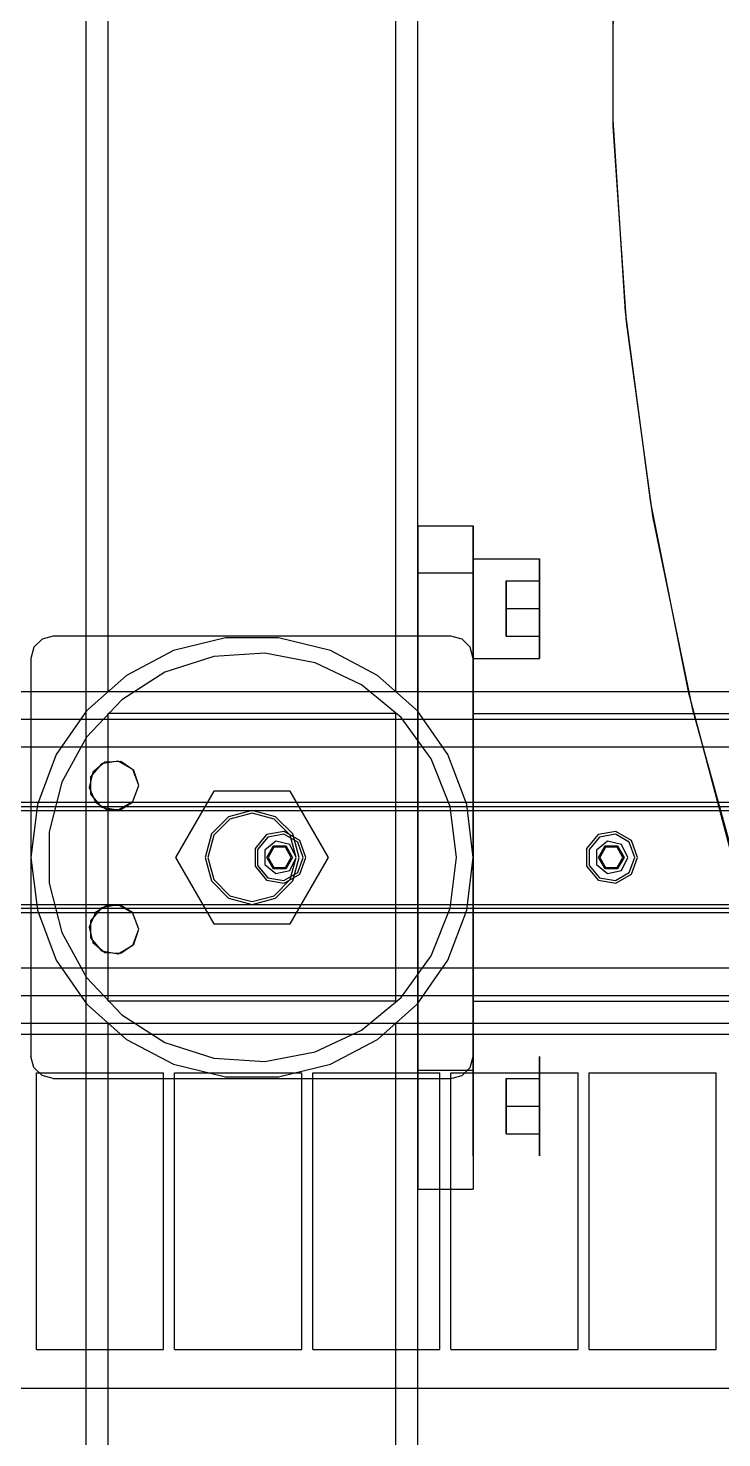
# Model space of a CAD drawing. Header units: millimetres. Extents: x -201 to 3037, y -406 to 3230.
# Drawn here: x 529.5 to 655, y 2345 to 2600 of the extents above; entities that cross this region are included whole.
import ezdxf

# ---------------------------------------------------------------- set-up
doc = ezdxf.new("R2010")
doc.units = ezdxf.units.MM
doc.layers.add('HIDDEN', color=8, linetype='Continuous')
doc.layers.add('VISIBLE', color=7, linetype='Continuous')

msp = doc.modelspace()

# ---------------------------------------------------------------- linework, layer by layer
at = {"layer": 'HIDDEN'}
for points in [[(540, 2000), (540, 2950)], [(719.22, 2885.19), (700.97, 2854.78), (684.81, 2823.21), (670.83, 2790.62), (659.08, 2757.17), (649.61, 2722.99), (642.47, 2688.25), (637.69, 2653.11), (635.3, 2617.73), (635.3, 2582.27), (637.69, 2546.89), (642.47, 2511.75), (649.61, 2477.01), (659.08, 2442.83), (670.83, 2409.38), (684.81, 2376.79), (700.97, 2345.22), (719.22, 2314.81)], [(540, 2480), (540, 2720)], [(540, 2480), (540, 2720)], [(540, 2480), (540, 2720)], [(540, 2480), (540, 2720)], [(544, 2480), (544, 2720)], [(544, 2480), (544, 2720)], [(544, 2480), (544, 2720)], [(544, 2480), (544, 2720)], [(596, 2480), (596, 2720)], [(596, 2480), (596, 2720)], [(596, 2480), (596, 2720)], [(596, 2480), (596, 2720)], [(600, 2480), (600, 2720)], [(600, 2480), (600, 2720)], [(600, 2480), (600, 2720)], [(600, 2504), (600, 2504.67), (600, 2505.34), (600, 2505.98), (600, 2506.6), (600, 2507.19), (600, 2507.74), (600, 2508.24), (600, 2508.69), (600, 2509.08), (600, 2509.41), (600, 2509.66), (600, 2509.85), (600, 2509.96), (600, 2510)], [(600, 2510), (600, 2509.96), (600, 2509.85), (600, 2509.66), (600, 2509.41), (600, 2509.08), (600, 2508.69), (600, 2508.24), (600, 2507.74), (600, 2507.19), (600, 2506.6), (600, 2505.98), (600, 2505.34), (600, 2504.67), (600, 2504)], [(600, 2510), (610, 2510)], [(600, 2504), (600, 2504.67), (600, 2505.34), (600, 2505.98), (600, 2506.6), (600, 2507.19), (600, 2507.74), (600, 2508.24), (600, 2508.69), (600, 2509.08), (600, 2509.41), (600, 2509.66), (600, 2509.85), (600, 2509.96), (600, 2510)], [(600, 2510), (600, 2509.96), (600, 2509.85), (600, 2509.66), (600, 2509.41), (600, 2509.08), (600, 2508.69), (600, 2508.24), (600, 2507.74), (600, 2507.19), (600, 2506.6), (600, 2505.98), (600, 2505.34), (600, 2504.67), (600, 2504)], [(600, 2510), (610, 2510)], [(600, 2510), (610, 2510)], [(610, 2504), (610, 2504.67), (610, 2505.34), (610, 2505.98), (610, 2506.6), (610, 2507.19), (610, 2507.74), (610, 2508.24), (610, 2508.69), (610, 2509.08), (610, 2509.41), (610, 2509.66), (610, 2509.85), (610, 2509.96), (610, 2510)], [(610, 2504), (610, 2504.67), (610, 2505.34), (610, 2505.98), (610, 2506.6), (610, 2507.19), (610, 2507.74), (610, 2508.24), (610, 2508.69), (610, 2509.08), (610, 2509.41), (610, 2509.66), (610, 2509.85), (610, 2509.96), (610, 2510)], [(610, 2510), (610, 2509.96), (610, 2509.85), (610, 2509.66), (610, 2509.41), (610, 2509.08), (610, 2508.69), (610, 2508.24), (610, 2507.74), (610, 2507.19), (610, 2506.6), (610, 2505.98), (610, 2505.34), (610, 2504.67), (610, 2504)], [(600, 2396), (600, 2504)], [(600, 2396), (600, 2504)], [(600, 2504), (600, 2396)], [(610, 2396), (610, 2504)], [(610, 2396), (610, 2504)], [(610, 2504), (610, 2396)], [(610, 2495), (610, 2496.01), (610, 2497), (610, 2497.97), (610, 2498.9), (610, 2499.79), (610, 2500.61), (610, 2501.36), (610, 2502.04), (610, 2502.62), (610, 2503.11), (610, 2503.49), (610, 2503.77), (610, 2503.94), (610, 2504)], [(610, 2504), (610, 2503.77), (610, 2503.11), (610, 2502.04), (610, 2500.61), (610, 2498.9), (610, 2497), (610, 2495), (610, 2493), (610, 2491.1), (610, 2489.39), (610, 2487.96), (610, 2486.89), (610, 2486.23), (610, 2486)], [(610, 2495), (610, 2496.01), (610, 2497), (610, 2497.97), (610, 2498.9), (610, 2499.79), (610, 2500.61), (610, 2501.36), (610, 2502.04), (610, 2502.62), (610, 2503.11), (610, 2503.49), (610, 2503.77), (610, 2503.94), (610, 2504)], [(610, 2504), (610, 2503.77), (610, 2503.11), (610, 2502.04), (610, 2500.61), (610, 2498.9), (610, 2497), (610, 2495), (610, 2493), (610, 2491.1), (610, 2489.39), (610, 2487.96), (610, 2486.89), (610, 2486.23), (610, 2486)], [(622, 2495), (622, 2496.01), (622, 2497), (622, 2497.97), (622, 2498.9), (622, 2499.79), (622, 2500.61), (622, 2501.36), (622, 2502.04), (622, 2502.62), (622, 2503.11), (622, 2503.49), (622, 2503.77), (622, 2503.94), (622, 2504)], [(622, 2495), (622, 2496.01), (622, 2497), (622, 2497.97), (622, 2498.9), (622, 2499.79), (622, 2500.61), (622, 2501.36), (622, 2502.04), (622, 2502.62), (622, 2503.11), (622, 2503.49), (622, 2503.77), (622, 2503.94), (622, 2504)], [(622, 2504), (622, 2503.77), (622, 2503.11), (622, 2502.04), (622, 2500.61), (622, 2498.9), (622, 2497), (622, 2495), (622, 2493), (622, 2491.1), (622, 2489.39), (622, 2487.96), (622, 2486.89), (622, 2486.23), (622, 2486)], [(600, 2501.5), (600, 2501.34), (600, 2500.86), (600, 2500.08), (600, 2499.05), (600, 2497.82), (600, 2496.45), (600, 2495), (600, 2493.55), (600, 2492.18), (600, 2490.95), (600, 2489.92), (600, 2489.14), (600, 2488.66), (600, 2488.5)], [(600, 2488.5), (600, 2488.66), (600, 2489.14), (600, 2489.92), (600, 2490.95), (600, 2492.18), (600, 2493.55), (600, 2495), (600, 2496.45), (600, 2497.82), (600, 2499.05), (600, 2500.08), (600, 2500.86), (600, 2501.34), (600, 2501.5)], [(600, 2501.5), (610, 2501.5)], [(600, 2501.5), (600, 2501.34), (600, 2500.86), (600, 2500.08), (600, 2499.05), (600, 2497.82), (600, 2496.45), (600, 2495), (600, 2493.55), (600, 2492.18), (600, 2490.95), (600, 2489.92), (600, 2489.14), (600, 2488.66), (600, 2488.5)], [(600, 2488.5), (600, 2488.66), (600, 2489.14), (600, 2489.92), (600, 2490.95), (600, 2492.18), (600, 2493.55), (600, 2495), (600, 2496.45), (600, 2497.82), (600, 2499.05), (600, 2500.08), (600, 2500.86), (600, 2501.34), (600, 2501.5)], [(600, 2501.5), (610, 2501.5)], [(610, 2501.5), (610, 2501.34), (610, 2500.86), (610, 2500.08), (610, 2499.05), (610, 2497.82), (610, 2496.45), (610, 2495), (610, 2493.55), (610, 2492.18), (610, 2490.95), (610, 2489.92), (610, 2489.14), (610, 2488.66), (610, 2488.5)], [(610, 2488.5), (610, 2488.66), (610, 2489.14), (610, 2489.92), (610, 2490.95), (610, 2492.18), (610, 2493.55), (610, 2495), (610, 2496.45), (610, 2497.82), (610, 2499.05), (610, 2500.08), (610, 2500.86), (610, 2501.34), (610, 2501.5)], [(610, 2501.5), (610, 2501.34), (610, 2500.86), (610, 2500.08), (610, 2499.05), (610, 2497.82), (610, 2496.45), (610, 2495), (610, 2493.55), (610, 2492.18), (610, 2490.95), (610, 2489.92), (610, 2489.14), (610, 2488.66), (610, 2488.5)], [(610, 2488.5), (610, 2488.66), (610, 2489.14), (610, 2489.92), (610, 2490.95), (610, 2492.18), (610, 2493.55), (610, 2495), (610, 2496.45), (610, 2497.82), (610, 2499.05), (610, 2500.08), (610, 2500.86), (610, 2501.34), (610, 2501.5)], [(616, 2500), (622, 2500)], [(616, 2500), (622, 2500)], [(616, 2500), (616, 2495)], [(616, 2495), (616, 2500)], [(616, 2500), (622, 2500)], [(616, 2500), (622, 2500)], [(616, 2500), (616, 2495)], [(616, 2495), (616, 2500)], [(622, 2495), (622, 2500)], [(622, 2500), (622, 2495)], [(622, 2495), (622, 2500)], [(622, 2500), (622, 2495)], [(610, 2486), (610, 2486.06), (610, 2486.23), (610, 2486.51), (610, 2486.89), (610, 2487.38), (610, 2487.96), (610, 2488.64), (610, 2489.39), (610, 2490.21), (610, 2491.1), (610, 2492.03), (610, 2493), (610, 2493.99), (610, 2495)], [(610, 2486), (610, 2486.06), (610, 2486.23), (610, 2486.51), (610, 2486.89), (610, 2487.38), (610, 2487.96), (610, 2488.64), (610, 2489.39), (610, 2490.21), (610, 2491.1), (610, 2492.03), (610, 2493), (610, 2493.99), (610, 2495)], [(616, 2495), (622, 2495)], [(616, 2495), (616, 2490)], [(616, 2490), (616, 2495)], [(616, 2495), (622, 2495)], [(616, 2495), (622, 2495)], [(616, 2495), (616, 2490)], [(616, 2490), (616, 2495)], [(616, 2495), (622, 2495)], [(622, 2486), (622, 2486.06), (622, 2486.23), (622, 2486.51), (622, 2486.89), (622, 2487.38), (622, 2487.96), (622, 2488.64), (622, 2489.39), (622, 2490.21), (622, 2491.1), (622, 2492.03), (622, 2493), (622, 2493.99), (622, 2495)], [(622, 2490), (622, 2495)], [(622, 2495), (622, 2490)], [(622, 2486), (622, 2486.06), (622, 2486.23), (622, 2486.51), (622, 2486.89), (622, 2487.38), (622, 2487.96), (622, 2488.64), (622, 2489.39), (622, 2490.21), (622, 2491.1), (622, 2492.03), (622, 2493), (622, 2493.99), (622, 2495)], [(622, 2490), (622, 2495)], [(622, 2495), (622, 2490)], [(534, 2490), (532, 2489.46), (530.54, 2488), (530, 2486)], [(534, 2490), (532, 2489.46), (530.54, 2488), (530, 2486)], [(610, 2450), (608.84, 2459.57), (605.42, 2468.59), (599.94, 2476.52), (592.72, 2482.92), (584.18, 2487.4), (574.82, 2489.71), (565.18, 2489.71), (555.82, 2487.4), (547.28, 2482.92), (540.06, 2476.52), (534.58, 2468.59), (531.16, 2459.57), (530, 2450), (531.16, 2440.43), (534.58, 2431.41), (540.06, 2423.48), (547.28, 2417.08), (555.82, 2412.6), (565.18, 2410.29), (574.82, 2410.29), (584.18, 2412.6), (592.72, 2417.08), (599.94, 2423.48), (605.42, 2431.41), (608.84, 2440.43), (610, 2450)], [(610, 2450), (608.84, 2459.57), (605.42, 2468.59), (599.94, 2476.52), (592.72, 2482.92), (584.18, 2487.4), (574.82, 2489.71), (565.18, 2489.71), (555.82, 2487.4), (547.28, 2482.92), (540.06, 2476.52), (534.58, 2468.59), (531.16, 2459.57), (530, 2450), (531.16, 2440.43), (534.58, 2431.41), (540.06, 2423.48), (547.28, 2417.08), (555.82, 2412.6), (565.18, 2410.29), (574.82, 2410.29), (584.18, 2412.6), (592.72, 2417.08), (599.94, 2423.48), (605.42, 2431.41), (608.84, 2440.43), (610, 2450)], [(606, 2490), (534, 2490)], [(606, 2490), (534, 2490)], [(610, 2486), (609.46, 2488), (608, 2489.46), (606, 2490)], [(610, 2486), (609.46, 2488), (608, 2489.46), (606, 2490)], [(616, 2490), (622, 2490)], [(616, 2490), (622, 2490)], [(616, 2490), (622, 2490)], [(616, 2490), (622, 2490)], [(607, 2450), (605.84, 2459.2), (602.42, 2467.82), (596.97, 2475.33), (589.83, 2481.24), (581.43, 2485.19), (572.32, 2486.93), (563.07, 2486.34), (554.25, 2483.48), (546.42, 2478.51), (540.07, 2471.75), (535.6, 2463.62), (533.29, 2454.64), (533.29, 2445.36), (535.6, 2436.38), (540.07, 2428.25), (546.42, 2421.49), (554.25, 2416.52), (563.07, 2413.66), (572.32, 2413.07), (581.43, 2414.81), (589.83, 2418.76), (596.97, 2424.67), (602.42, 2432.18), (605.84, 2440.8), (607, 2450)], [(607, 2450), (605.84, 2459.2), (602.42, 2467.82), (596.97, 2475.33), (589.83, 2481.24), (581.43, 2485.19), (572.32, 2486.93), (563.07, 2486.34), (554.25, 2483.48), (546.42, 2478.51), (540.07, 2471.75), (535.6, 2463.62), (533.29, 2454.64), (533.29, 2445.36), (535.6, 2436.38), (540.07, 2428.25), (546.42, 2421.49), (554.25, 2416.52), (563.07, 2413.66), (572.32, 2413.07), (581.43, 2414.81), (589.83, 2418.76), (596.97, 2424.67), (602.42, 2432.18), (605.84, 2440.8), (607, 2450)], [(530, 2486), (530, 2414)], [(530, 2486), (530, 2414)], [(610, 2414), (610, 2486)], [(610, 2414), (610, 2486)], [(10, 2480), (1230, 2480)], [(540, 2420), (540, 2480)], [(540, 2420), (540, 2480)], [(540, 2480), (600, 2480)], [(540, 2480), (600, 2480)], [(540, 2480), (600, 2480)], [(540, 2480), (600, 2480)], [(540, 2480), (600, 2480)], [(540, 2480), (600, 2480)], [(540, 2000), (540, 2480)], [(540, 2420), (540, 2480)], [(540, 2420), (540, 2480)], [(540, 2480), (600, 2480)], [(540, 2480), (600, 2480)], [(544, 2480), (596, 2480)], [(544, 2480), (596, 2480)], [(544, 2480), (596, 2480)], [(544, 2480), (596, 2480)], [(600, 2420), (600, 2480)], [(600, 2420), (600, 2480)], [(600, 2420), (600, 2480)], [(600, 2420), (600, 2480)], [(600, 2480), (600, 2396)], [(610, 2420), (610, 2480)], [(610, 2420), (610, 2480)], [(610, 2480), (820, 2480)], [(610, 2480), (820, 2480)], [(610, 2480), (610, 2420)], [(610, 2420), (610, 2480)], [(610, 2420), (610, 2480)], [(610, 2480), (820, 2480)], [(610, 2480), (820, 2480)], [(648.9, 2480), (656.96, 2449.73), (666.82, 2420)], [(10, 2475), (1230, 2475)], [(10, 2475), (1230, 2475)], [(596, 2476), (544, 2476)], [(544, 2424), (544, 2476)], [(596, 2476), (544, 2476)], [(544, 2424), (544, 2476)], [(596, 2476), (544, 2476)], [(544, 2424), (544, 2476)], [(596, 2476), (544, 2476)], [(544, 2424), (544, 2476)], [(596, 2424), (596, 2476)], [(596, 2424), (596, 2476)], [(596, 2424), (596, 2476)], [(596, 2424), (596, 2476)], [(610, 2476), (610, 2424)], [(610, 2476), (610, 2424)], [(610, 2476), (820, 2476)], [(610, 2476), (820, 2476)], [(610, 2476), (610, 2424)], [(610, 2476), (610, 2424)], [(610, 2476), (820, 2476)], [(610, 2476), (820, 2476)], [(135, 2470), (1195, 2470)], [(549.5, 2463), (548.45, 2465.89), (545.78, 2467.43), (542.75, 2466.9), (540.77, 2464.54), (540.77, 2461.46), (542.75, 2459.1), (545.78, 2458.57), (548.45, 2460.11), (549.5, 2463)], [(563.07, 2462), (556.14, 2450)], [(563.07, 2462), (556.14, 2450)], [(576.93, 2462), (563.07, 2462)], [(576.93, 2462), (563.07, 2462)], [(583.86, 2450), (576.93, 2462)], [(583.86, 2450), (576.93, 2462)], [(135, 2460), (1195, 2460)], [(135, 2460), (1195, 2460)], [(135, 2460), (1195, 2460)], [(135, 2458.5), (1195, 2458.5)], [(541.65, 2460), (543.75, 2458.68), (546.25, 2458.68), (548.35, 2460)], [(578.5, 2450), (577.36, 2454.25), (574.25, 2457.36), (570, 2458.5), (565.75, 2457.36), (562.64, 2454.25), (561.5, 2450), (562.64, 2445.75), (565.75, 2442.64), (570, 2441.5), (574.25, 2442.64), (577.36, 2445.75), (578.5, 2450)], [(578.5, 2450), (577.36, 2454.25), (574.25, 2457.36), (570, 2458.5), (565.75, 2457.36), (562.64, 2454.25), (561.5, 2450), (562.64, 2445.75), (565.75, 2442.64), (570, 2441.5), (574.25, 2442.64), (577.36, 2445.75), (578.5, 2450)], [(578, 2450), (576.93, 2454), (574, 2456.93), (570, 2458), (566, 2456.93), (563.07, 2454), (562, 2450), (563.07, 2446), (566, 2443.07), (570, 2442), (574, 2443.07), (576.93, 2446), (578, 2450)], [(578, 2450), (576.93, 2454), (574, 2456.93), (570, 2458), (566, 2456.93), (563.07, 2454), (562, 2450), (563.07, 2446), (566, 2443.07), (570, 2442), (574, 2443.07), (576.93, 2446), (578, 2450)], [(578, 2450), (576.93, 2454), (574, 2456.93), (570, 2458), (566, 2456.93), (563.07, 2454), (562, 2450), (563.07, 2446), (566, 2443.07), (570, 2442), (574, 2443.07), (576.93, 2446), (578, 2450)], [(578, 2450), (576.93, 2454), (574, 2456.93), (570, 2458), (566, 2456.93), (563.07, 2454), (562, 2450), (563.07, 2446), (566, 2443.07), (570, 2442), (574, 2443.07), (576.93, 2446), (578, 2450)], [(579.75, 2450), (578.64, 2453.05), (575.82, 2454.68), (572.62, 2454.11), (570.54, 2451.62), (570.54, 2448.38), (572.62, 2445.89), (575.82, 2445.32), (578.64, 2446.95), (579.75, 2450)], [(579.25, 2450), (578.26, 2452.73), (575.74, 2454.19), (572.88, 2453.68), (571.01, 2451.45), (571.01, 2448.55), (572.88, 2446.32), (575.74, 2445.81), (578.26, 2447.27), (579.25, 2450)], [(639.75, 2450), (638.64, 2453.05), (635.82, 2454.68), (632.62, 2454.11), (630.54, 2451.62), (630.54, 2448.38), (632.62, 2445.89), (635.82, 2445.32), (638.64, 2446.95), (639.75, 2450)], [(639.25, 2450), (638.26, 2452.73), (635.74, 2454.19), (632.88, 2453.68), (631.01, 2451.45), (631.01, 2448.55), (632.88, 2446.32), (635.74, 2445.81), (638.26, 2447.27), (639.25, 2450)], [(578, 2450), (576.87, 2452.35), (574.33, 2452.92), (572.3, 2451.3), (572.3, 2448.7), (574.33, 2447.08), (576.87, 2447.65), (578, 2450)], [(578, 2450), (576.87, 2452.35), (574.33, 2452.92), (572.3, 2451.3), (572.3, 2448.7), (574.33, 2447.08), (576.87, 2447.65), (578, 2450)], [(573.85, 2452), (572.69, 2450)], [(577.1, 2450), (576.05, 2451.82), (573.95, 2451.82), (572.9, 2450), (573.95, 2448.18), (576.05, 2448.18), (577.1, 2450)], [(577.1, 2450), (576.05, 2451.82), (573.95, 2451.82), (572.9, 2450), (573.95, 2448.18), (576.05, 2448.18), (577.1, 2450)], [(576.15, 2452), (573.85, 2452)], [(577.31, 2450), (576.15, 2452)], [(638, 2450), (636.87, 2452.35), (634.33, 2452.92), (632.3, 2451.3), (632.3, 2448.7), (634.33, 2447.08), (636.87, 2447.65), (638, 2450)], [(638, 2450), (636.87, 2452.35), (634.33, 2452.92), (632.3, 2451.3), (632.3, 2448.7), (634.33, 2447.08), (636.87, 2447.65), (638, 2450)], [(633.85, 2452), (632.69, 2450)], [(637.1, 2450), (636.05, 2451.82), (633.95, 2451.82), (632.9, 2450), (633.95, 2448.18), (636.05, 2448.18), (637.1, 2450)], [(637.1, 2450), (636.05, 2451.82), (633.95, 2451.82), (632.9, 2450), (633.95, 2448.18), (636.05, 2448.18), (637.1, 2450)], [(636.15, 2452), (633.85, 2452)], [(637.31, 2450), (636.15, 2452)], [(556.14, 2450), (563.07, 2438)], [(556.14, 2450), (563.07, 2438)], [(572.69, 2450), (573.85, 2448)], [(573.85, 2448), (576.15, 2448)], [(576.15, 2448), (577.31, 2450)], [(576.93, 2438), (583.86, 2450)], [(576.93, 2438), (583.86, 2450)], [(632.69, 2450), (633.85, 2448)], [(633.85, 2448), (636.15, 2448)], [(636.15, 2448), (637.31, 2450)], [(135, 2441.5), (1195, 2441.5)], [(549.5, 2437), (548.45, 2439.89), (545.78, 2441.43), (542.75, 2440.9), (540.77, 2438.54), (540.77, 2435.46), (542.75, 2433.1), (545.78, 2432.57), (548.45, 2434.11), (549.5, 2437)], [(548.35, 2440), (546.25, 2441.32), (543.75, 2441.32), (541.65, 2440)], [(135, 2440), (1195, 2440)], [(135, 2440), (1195, 2440)], [(135, 2440), (1195, 2440)], [(563.07, 2438), (576.93, 2438)], [(563.07, 2438), (576.93, 2438)], [(135, 2430), (1195, 2430)], [(10, 2425), (1230, 2425)], [(10, 2425), (1230, 2425)], [(596, 2424), (544, 2424)], [(596, 2424), (544, 2424)], [(596, 2424), (544, 2424)], [(596, 2424), (544, 2424)], [(610, 2424), (820, 2424)], [(610, 2424), (820, 2424)], [(610, 2424), (820, 2424)], [(610, 2424), (820, 2424)], [(10, 2420), (1230, 2420)], [(540, 2420), (600, 2420)], [(540, 2420), (600, 2420)], [(540, 2060), (540, 2420)], [(540, 2060), (540, 2420)], [(540, 2420), (600, 2420)], [(540, 2420), (600, 2420)], [(540, 2060), (540, 2420)], [(540, 2060), (540, 2420)], [(540, 2420), (600, 2420)], [(540, 2420), (600, 2420)], [(540, 2420), (600, 2420)], [(540, 2420), (600, 2420)], [(540, 2060), (540, 2420)], [(540, 2420), (600, 2420)], [(540, 2420), (600, 2420)], [(544, 2420), (596, 2420)], [(544, 2420), (596, 2420)], [(544, 2060), (544, 2420)], [(544, 2060), (544, 2420)], [(544, 2420), (596, 2420)], [(544, 2420), (596, 2420)], [(544, 2060), (544, 2420)], [(544, 2060), (544, 2420)], [(544, 2420), (596, 2420)], [(544, 2420), (596, 2420)], [(544, 2060), (544, 2420)], [(544, 2060), (544, 2420)], [(596, 2060), (596, 2420)], [(596, 2060), (596, 2420)], [(596, 2060), (596, 2420)], [(596, 2060), (596, 2420)], [(596, 2060), (596, 2420)], [(596, 2060), (596, 2420)], [(600, 2060), (600, 2420)], [(600, 2060), (600, 2420)], [(600, 2060), (600, 2420)], [(600, 2060), (600, 2420)], [(600, 2060), (600, 2420)], [(610, 2420), (820, 2420)], [(610, 2420), (820, 2420)], [(610, 2420), (820, 2420)], [(610, 2420), (820, 2420)], [(330, 2418), (1210, 2418)], [(540, 2354), (540, 2418)], [(600, 2354), (600, 2418)], [(610, 2418), (610, 2396)], [(534, 2410), (532, 2410.54), (530.54, 2412), (530, 2414)], [(534, 2410), (532, 2410.54), (530.54, 2412), (530, 2414)], [(606, 2410), (608, 2410.54), (609.46, 2412), (610, 2414)], [(606, 2410), (608, 2410.54), (609.46, 2412), (610, 2414)], [(610, 2405), (610, 2406.01), (610, 2407), (610, 2407.97), (610, 2408.9), (610, 2409.79), (610, 2410.61), (610, 2411.36), (610, 2412.04), (610, 2412.62), (610, 2413.11), (610, 2413.49), (610, 2413.77), (610, 2413.94), (610, 2414)], [(610, 2414), (610, 2413.77), (610, 2413.11), (610, 2412.04), (610, 2410.61), (610, 2408.9), (610, 2407), (610, 2405), (610, 2403), (610, 2401.1), (610, 2399.39), (610, 2397.96), (610, 2396.89), (610, 2396.23), (610, 2396)], [(610, 2405), (610, 2406.01), (610, 2407), (610, 2407.97), (610, 2408.9), (610, 2409.79), (610, 2410.61), (610, 2411.36), (610, 2412.04), (610, 2412.62), (610, 2413.11), (610, 2413.49), (610, 2413.77), (610, 2413.94), (610, 2414)], [(610, 2414), (610, 2413.77), (610, 2413.11), (610, 2412.04), (610, 2410.61), (610, 2408.9), (610, 2407), (610, 2405), (610, 2403), (610, 2401.1), (610, 2399.39), (610, 2397.96), (610, 2396.89), (610, 2396.23), (610, 2396)], [(622, 2405), (622, 2406.01), (622, 2407), (622, 2407.97), (622, 2408.9), (622, 2409.79), (622, 2410.61), (622, 2411.36), (622, 2412.04), (622, 2412.62), (622, 2413.11), (622, 2413.49), (622, 2413.77), (622, 2413.94), (622, 2414)], [(622, 2414), (622, 2413.77), (622, 2413.11), (622, 2412.04), (622, 2410.61), (622, 2408.9), (622, 2407), (622, 2405), (622, 2403), (622, 2401.1), (622, 2399.39), (622, 2397.96), (622, 2396.89), (622, 2396.23), (622, 2396)], [(622, 2405), (622, 2406.01), (622, 2407), (622, 2407.97), (622, 2408.9), (622, 2409.79), (622, 2410.61), (622, 2411.36), (622, 2412.04), (622, 2412.62), (622, 2413.11), (622, 2413.49), (622, 2413.77), (622, 2413.94), (622, 2414)], [(622, 2414), (622, 2413.77), (622, 2413.11), (622, 2412.04), (622, 2410.61), (622, 2408.9), (622, 2407), (622, 2405), (622, 2403), (622, 2401.1), (622, 2399.39), (622, 2397.96), (622, 2396.89), (622, 2396.23), (622, 2396)], [(531, 2361), (531, 2411)], [(531, 2411), (554, 2411)], [(534, 2410), (606, 2410)], [(534, 2410), (606, 2410)], [(554, 2361), (554, 2411)], [(556, 2361), (556, 2411)], [(556, 2411), (579, 2411)], [(579, 2361), (579, 2411)], [(581, 2361), (581, 2411)], [(581, 2411), (604, 2411)], [(600, 2411.5), (600, 2411.34), (600, 2410.86), (600, 2410.08), (600, 2409.05), (600, 2407.82), (600, 2406.45), (600, 2405), (600, 2403.55), (600, 2402.18), (600, 2400.95), (600, 2399.92), (600, 2399.14), (600, 2398.66), (600, 2398.5)], [(600, 2398.5), (600, 2398.66), (600, 2399.14), (600, 2399.92), (600, 2400.95), (600, 2402.18), (600, 2403.55), (600, 2405), (600, 2406.45), (600, 2407.82), (600, 2409.05), (600, 2410.08), (600, 2410.86), (600, 2411.34), (600, 2411.5)], [(600, 2411.5), (610, 2411.5)], [(600, 2411.5), (600, 2411.34), (600, 2410.86), (600, 2410.08), (600, 2409.05), (600, 2407.82), (600, 2406.45), (600, 2405), (600, 2403.55), (600, 2402.18), (600, 2400.95), (600, 2399.92), (600, 2399.14), (600, 2398.66), (600, 2398.5)], [(600, 2398.5), (600, 2398.66), (600, 2399.14), (600, 2399.92), (600, 2400.95), (600, 2402.18), (600, 2403.55), (600, 2405), (600, 2406.45), (600, 2407.82), (600, 2409.05), (600, 2410.08), (600, 2410.86), (600, 2411.34), (600, 2411.5)], [(600, 2411.5), (610, 2411.5)], [(604, 2361), (604, 2411)], [(606, 2361), (606, 2411)], [(606, 2411), (629, 2411)], [(610, 2411.5), (610, 2411.34), (610, 2410.86), (610, 2410.08), (610, 2409.05), (610, 2407.82), (610, 2406.45), (610, 2405), (610, 2403.55), (610, 2402.18), (610, 2400.95), (610, 2399.92), (610, 2399.14), (610, 2398.66), (610, 2398.5)], [(610, 2398.5), (610, 2398.66), (610, 2399.14), (610, 2399.92), (610, 2400.95), (610, 2402.18), (610, 2403.55), (610, 2405), (610, 2406.45), (610, 2407.82), (610, 2409.05), (610, 2410.08), (610, 2410.86), (610, 2411.34), (610, 2411.5)], [(610, 2411.5), (610, 2411.34), (610, 2410.86), (610, 2410.08), (610, 2409.05), (610, 2407.82), (610, 2406.45), (610, 2405), (610, 2403.55), (610, 2402.18), (610, 2400.95), (610, 2399.92), (610, 2399.14), (610, 2398.66), (610, 2398.5)], [(610, 2398.5), (610, 2398.66), (610, 2399.14), (610, 2399.92), (610, 2400.95), (610, 2402.18), (610, 2403.55), (610, 2405), (610, 2406.45), (610, 2407.82), (610, 2409.05), (610, 2410.08), (610, 2410.86), (610, 2411.34), (610, 2411.5)], [(616, 2410), (622, 2410)], [(616, 2410), (622, 2410)], [(616, 2410), (616, 2405)], [(616, 2405), (616, 2410)], [(616, 2410), (622, 2410)], [(616, 2410), (622, 2410)], [(616, 2410), (616, 2405)], [(616, 2405), (616, 2410)], [(622, 2405), (622, 2410)], [(622, 2410), (622, 2405)], [(622, 2405), (622, 2410)], [(622, 2410), (622, 2405)], [(629, 2361), (629, 2411)], [(631, 2361), (631, 2411)], [(631, 2411), (654, 2411)], [(654, 2361), (654, 2411)], [(610, 2396), (610, 2396.06), (610, 2396.23), (610, 2396.51), (610, 2396.89), (610, 2397.38), (610, 2397.96), (610, 2398.64), (610, 2399.39), (610, 2400.21), (610, 2401.1), (610, 2402.03), (610, 2403), (610, 2403.99), (610, 2405)], [(610, 2396), (610, 2396.06), (610, 2396.23), (610, 2396.51), (610, 2396.89), (610, 2397.38), (610, 2397.96), (610, 2398.64), (610, 2399.39), (610, 2400.21), (610, 2401.1), (610, 2402.03), (610, 2403), (610, 2403.99), (610, 2405)], [(616, 2405), (622, 2405)], [(616, 2405), (616, 2400)], [(616, 2400), (616, 2405)], [(616, 2405), (622, 2405)], [(616, 2405), (622, 2405)], [(616, 2405), (616, 2400)], [(616, 2400), (616, 2405)], [(616, 2405), (622, 2405)], [(622, 2396), (622, 2396.06), (622, 2396.23), (622, 2396.51), (622, 2396.89), (622, 2397.38), (622, 2397.96), (622, 2398.64), (622, 2399.39), (622, 2400.21), (622, 2401.1), (622, 2402.03), (622, 2403), (622, 2403.99), (622, 2405)], [(622, 2400), (622, 2405)], [(622, 2405), (622, 2400)], [(622, 2396), (622, 2396.06), (622, 2396.23), (622, 2396.51), (622, 2396.89), (622, 2397.38), (622, 2397.96), (622, 2398.64), (622, 2399.39), (622, 2400.21), (622, 2401.1), (622, 2402.03), (622, 2403), (622, 2403.99), (622, 2405)], [(622, 2400), (622, 2405)], [(622, 2405), (622, 2400)], [(616, 2400), (622, 2400)], [(616, 2400), (622, 2400)], [(616, 2400), (622, 2400)], [(616, 2400), (622, 2400)], [(600, 2396), (600, 2395.33), (600, 2394.66), (600, 2394.02), (600, 2393.4), (600, 2392.81), (600, 2392.26), (600, 2391.76), (600, 2391.31), (600, 2390.92), (600, 2390.59), (600, 2390.34), (600, 2390.15), (600, 2390.04), (600, 2390)], [(600, 2396), (600, 2395.33), (600, 2394.66), (600, 2394.02), (600, 2393.4), (600, 2392.81), (600, 2392.26), (600, 2391.76), (600, 2391.31), (600, 2390.92), (600, 2390.59), (600, 2390.34), (600, 2390.15), (600, 2390.04), (600, 2390)], [(600, 2396), (600, 2395.33), (600, 2394.66), (600, 2394.02), (600, 2393.4), (600, 2392.81), (600, 2392.26), (600, 2391.76), (600, 2391.31), (600, 2390.92), (600, 2390.59), (600, 2390.34), (600, 2390.15), (600, 2390.04), (600, 2390)], [(600, 2396), (600, 2395.33), (600, 2394.66), (600, 2394.02), (600, 2393.4), (600, 2392.81), (600, 2392.26), (600, 2391.76), (600, 2391.31), (600, 2390.92), (600, 2390.59), (600, 2390.34), (600, 2390.15), (600, 2390.04), (600, 2390)], [(610, 2396), (610, 2395.33), (610, 2394.66), (610, 2394.02), (610, 2393.4), (610, 2392.81), (610, 2392.26), (610, 2391.76), (610, 2391.31), (610, 2390.92), (610, 2390.59), (610, 2390.34), (610, 2390.15), (610, 2390.04), (610, 2390)], [(610, 2396), (610, 2395.33), (610, 2394.66), (610, 2394.02), (610, 2393.4), (610, 2392.81), (610, 2392.26), (610, 2391.76), (610, 2391.31), (610, 2390.92), (610, 2390.59), (610, 2390.34), (610, 2390.15), (610, 2390.04), (610, 2390)], [(610, 2396), (610, 2395.33), (610, 2394.66), (610, 2394.02), (610, 2393.4), (610, 2392.81), (610, 2392.26), (610, 2391.76), (610, 2391.31), (610, 2390.92), (610, 2390.59), (610, 2390.34), (610, 2390.15), (610, 2390.04), (610, 2390)], [(610, 2396), (610, 2395.33), (610, 2394.66), (610, 2394.02), (610, 2393.4), (610, 2392.81), (610, 2392.26), (610, 2391.76), (610, 2391.31), (610, 2390.92), (610, 2390.59), (610, 2390.34), (610, 2390.15), (610, 2390.04), (610, 2390)], [(600, 2390), (610, 2390)], [(600, 2390), (610, 2390)], [(600, 2390), (610, 2390)], [(600, 2390), (610, 2390)], [(531, 2361), (554, 2361)], [(556, 2361), (579, 2361)], [(581, 2361), (604, 2361)], [(606, 2361), (629, 2361)], [(631, 2361), (654, 2361)], [(330, 2354), (1210, 2354)]]:
    msp.add_lwpolyline(points, dxfattribs=at)
at = {"layer": 'VISIBLE'}
for points in [[(540, 2480), (540, 2687.5)], [(600, 2480), (600, 2687.5)], [(642.34, 2687.5), (637.68, 2652.99), (635.32, 2618.25), (635.26, 2583.42), (637.52, 2548.67), (642.07, 2514.15), (648.9, 2480)], [(600, 2510), (610, 2510)], [(610, 2510), (610, 2509.96), (610, 2509.85), (610, 2509.66), (610, 2509.41), (610, 2509.08), (610, 2508.69), (610, 2508.24), (610, 2507.74), (610, 2507.19), (610, 2506.6), (610, 2505.98), (610, 2505.34), (610, 2504.67), (610, 2504)], [(600, 2504), (600, 2480)], [(610, 2504), (610, 2480)], [(610, 2504), (622, 2504)], [(622, 2504), (622, 2503.77), (622, 2503.11), (622, 2502.04), (622, 2500.61), (622, 2498.9), (622, 2497), (622, 2495), (622, 2493), (622, 2491.1), (622, 2489.39), (622, 2487.96), (622, 2486.89), (622, 2486.23), (622, 2486)], [(610, 2486), (622, 2486)], [(430, 2480), (1230, 2480)], [(430, 2470), (1195, 2470)], [(549.5, 2463), (548.6, 2465.71), (546.25, 2467.32), (543.39, 2467.2), (541.19, 2465.39), (540.52, 2462.62), (541.65, 2460)], [(548.35, 2460), (549.5, 2463)], [(430, 2460), (1195, 2460)], [(430, 2459.2), (1195, 2459.2)], [(579.75, 2450), (578.64, 2453.05), (575.82, 2454.68), (572.62, 2454.11), (570.54, 2451.62), (570.54, 2448.38), (572.62, 2445.89), (575.82, 2445.32), (578.64, 2446.95), (579.75, 2450)], [(579.25, 2450), (578.26, 2452.73), (575.74, 2454.19), (572.88, 2453.68), (571.01, 2451.45), (571.01, 2448.55), (572.88, 2446.32), (575.74, 2445.81), (578.26, 2447.27), (579.25, 2450)], [(639.75, 2450), (638.64, 2453.05), (635.82, 2454.68), (632.62, 2454.11), (630.54, 2451.62), (630.54, 2448.38), (632.62, 2445.89), (635.82, 2445.32), (638.64, 2446.95), (639.75, 2450)], [(639.25, 2450), (638.26, 2452.73), (635.74, 2454.19), (632.88, 2453.68), (631.01, 2451.45), (631.01, 2448.55), (632.88, 2446.32), (635.74, 2445.81), (638.26, 2447.27), (639.25, 2450)], [(572.69, 2450), (573.85, 2452)], [(573.85, 2452), (576.15, 2452)], [(576.15, 2452), (577.31, 2450)], [(632.69, 2450), (633.85, 2452)], [(633.85, 2452), (636.15, 2452)], [(636.15, 2452), (637.31, 2450)], [(573.85, 2448), (572.69, 2450)], [(576.15, 2448), (573.85, 2448)], [(577.31, 2450), (576.15, 2448)], [(633.85, 2448), (632.69, 2450)], [(636.15, 2448), (633.85, 2448)], [(637.31, 2450), (636.15, 2448)], [(430, 2440.8), (1195, 2440.8)], [(430, 2440), (1195, 2440)], [(541.65, 2440), (540.52, 2437.38), (541.19, 2434.61), (543.39, 2432.8), (546.25, 2432.68), (548.6, 2434.29), (549.5, 2437)], [(549.5, 2437), (548.35, 2440)], [(430, 2430), (1195, 2430)], [(430, 2420), (1230, 2420)], [(540, 2418), (540, 2420)], [(600, 2418), (600, 2420)], [(610, 2420), (610, 2418)], [(430, 2418), (1210, 2418)], [(531, 2361), (531, 2411)], [(531, 2411), (554, 2411)], [(554, 2361), (554, 2411)], [(556, 2361), (556, 2411)], [(556, 2411), (579, 2411)], [(579, 2361), (579, 2411)], [(581, 2361), (581, 2411)], [(581, 2411), (604, 2411)], [(604, 2361), (604, 2411)], [(606, 2361), (606, 2411)], [(606, 2411), (629, 2411)], [(629, 2361), (629, 2411)], [(631, 2361), (631, 2411)], [(631, 2411), (654, 2411)], [(654, 2361), (654, 2411)], [(531, 2361), (554, 2361)], [(556, 2361), (579, 2361)], [(581, 2361), (604, 2361)], [(606, 2361), (629, 2361)], [(631, 2361), (654, 2361)], [(330, 2354), (1210, 2354)], [(540, 2060), (540, 2354)], [(600, 2060), (600, 2354)]]:
    msp.add_lwpolyline(points, dxfattribs=at)

doc.saveas('drawing.dxf')
